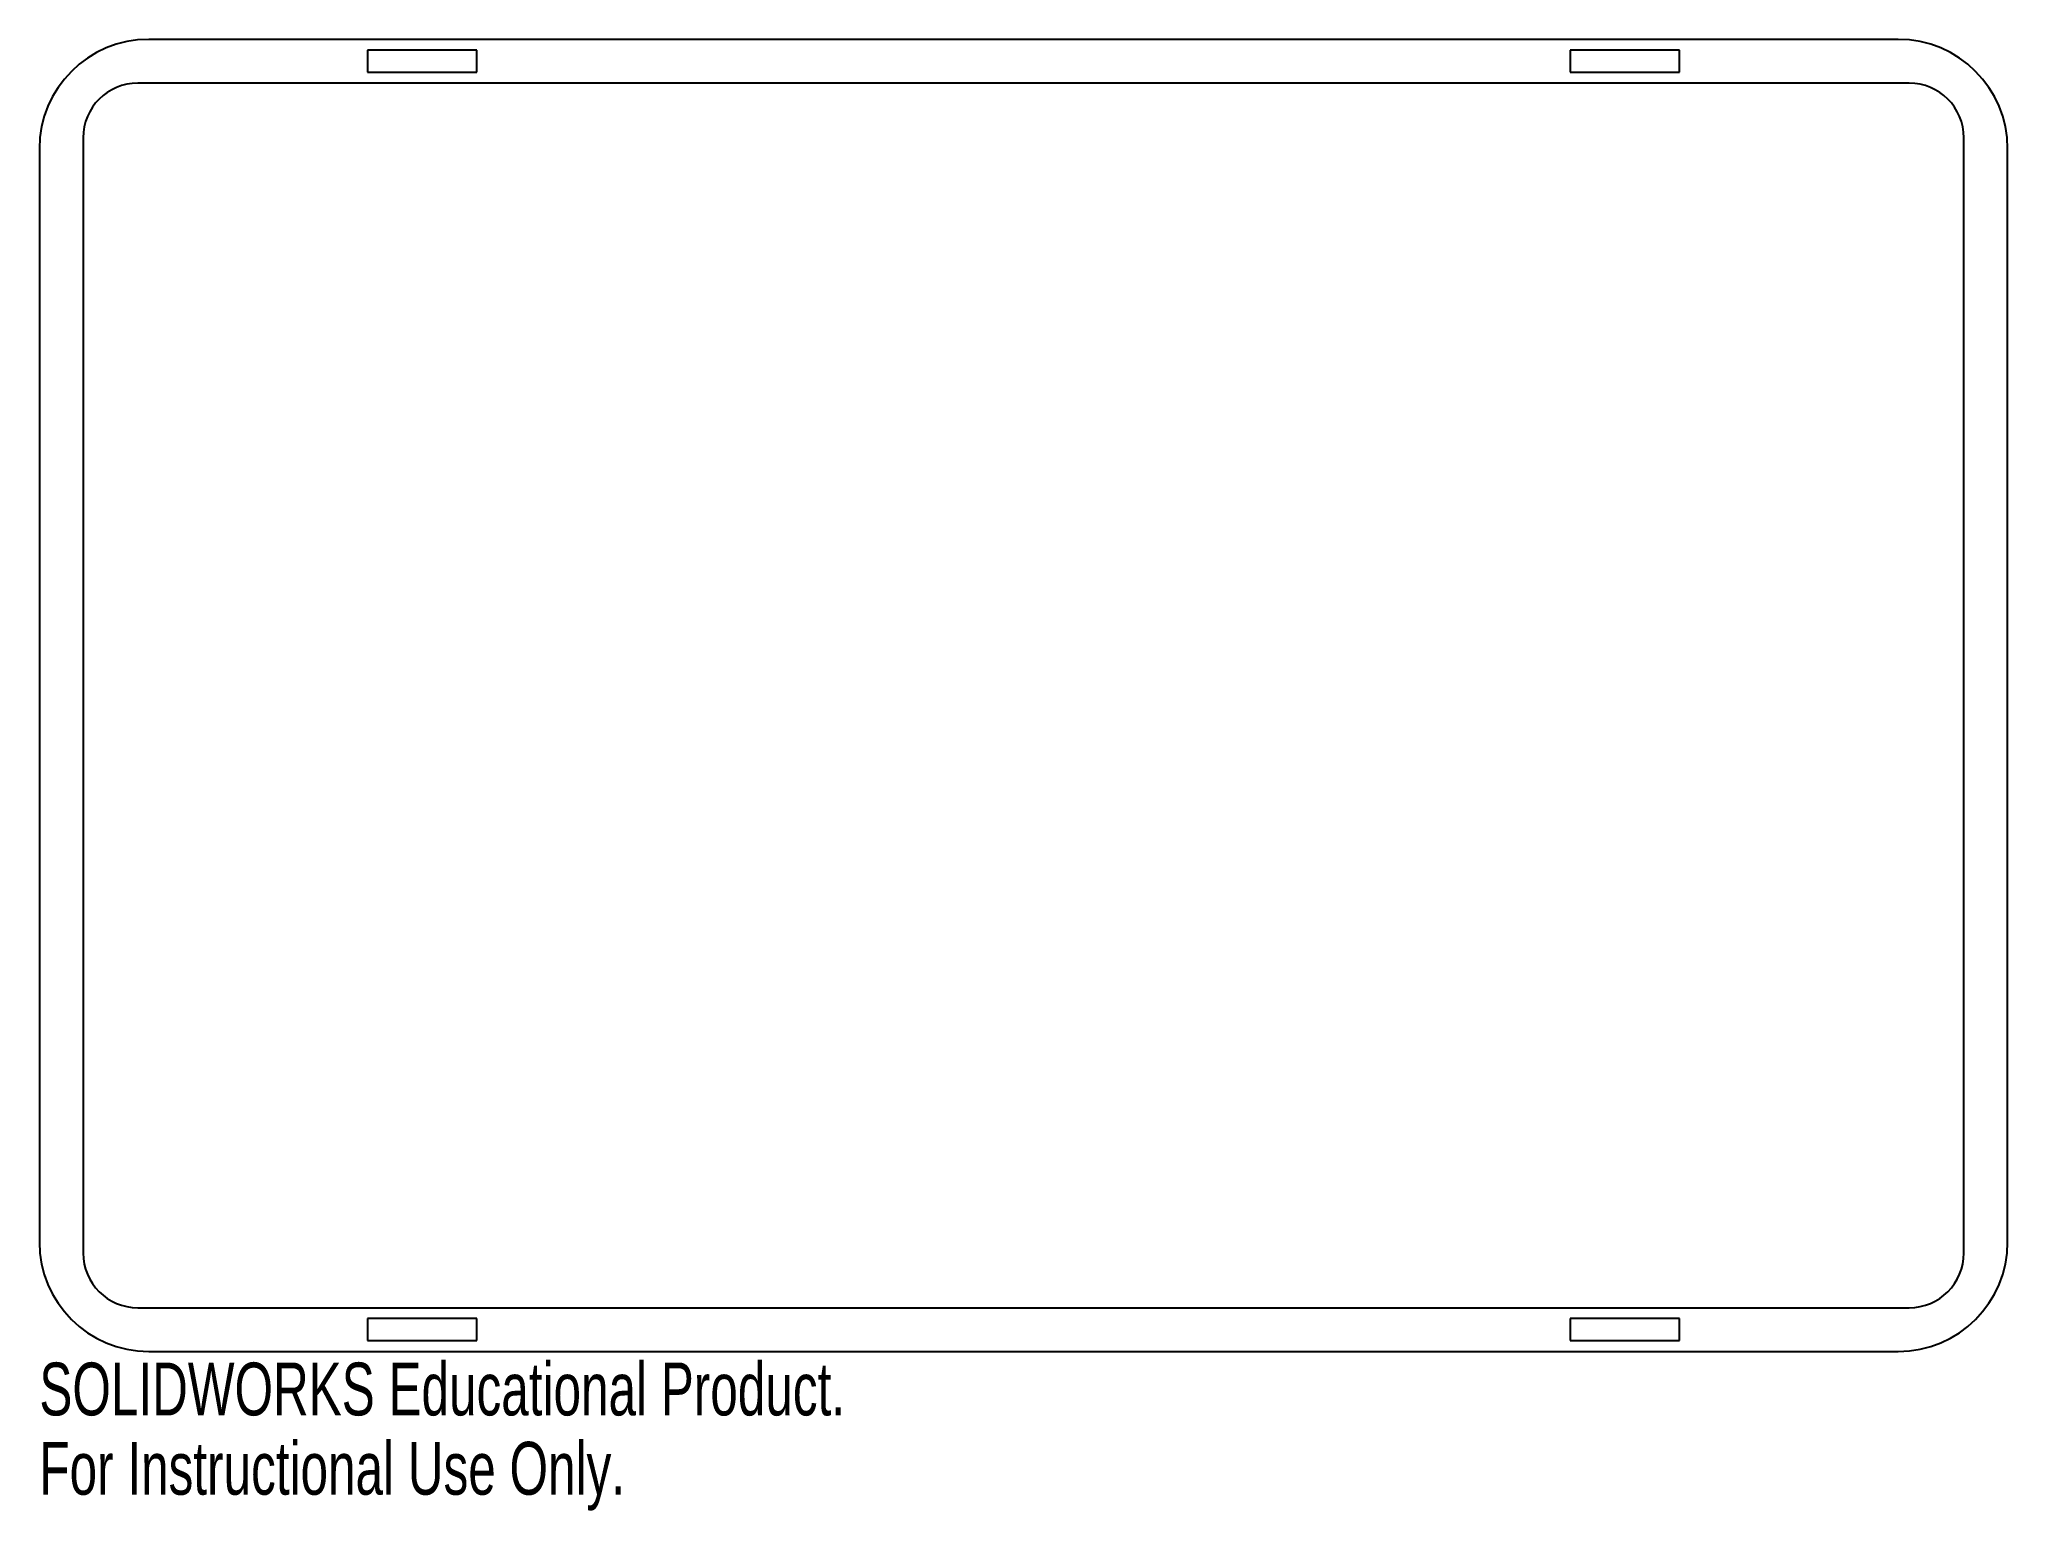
# Model space of a CAD drawing. Header units: millimetres. Extents: x -90 to 90, y -75 to 60.
import ezdxf

# ---------------------------------------------------------------- set-up
doc = ezdxf.new("R2010")
doc.units = ezdxf.units.MM
doc.styles.add('SLDTEXTSTYLE0', font='TXT', dxfattribs={"width": 0.7})

msp = doc.modelspace()

# ---------------------------------------------------------------- linework, layer by layer
at = {"color": 7, "linetype": 'Continuous', "lineweight": 25}
for p, q in [((80, 60), (-80, 60)), ((-50, 59), (-60, 59)), ((-60, 59), (-60, 57)), ((-50, 57), (-50, 59)), ((60, 59), (50, 59)), ((50, 59), (50, 57)), ((60, 57), (60, 59)), ((81, 56), (-81, 56)), ((-60, 57), (-50, 57)), ((50, 57), (60, 57)), ((-86, 51), (-86, -51)), ((86, -51), (86, 51)), ((-90, 50), (-90, -50)), ((90, -50), (90, 50)), ((-81, -56), (81, -56)), ((-50, -57), (-60, -57)), ((-60, -57), (-60, -59)), ((-50, -59), (-50, -57)), ((60, -57), (50, -57)), ((50, -57), (50, -59)), ((60, -59), (60, -57)), ((-60, -59), (-50, -59)), ((50, -59), (60, -59)), ((-80, -60), (80, -60))]:
    msp.add_line(p, q, dxfattribs=at)
for centre, radius, start, end in [((-80, 50), 10, 90, 180), ((80, 50), 10, 0, 90), ((-81, 51), 5, 90, 180), ((81, 51), 5, 0, 90), ((-80, -50), 10, 180, 270), ((80, -50), 10, 270, 0), ((-81, -51), 5, 180, 270), ((81, -51), 5, 270, 0)]:
    msp.add_arc(centre, radius, start, end, dxfattribs=at)

# ---------------------------------------------------------------- texts
at = {"color": 7, "linetype": 'Continuous', "char_height": 4.8336, "attachment_point": 1, "style": 'SLDTEXTSTYLE0'}
for s, insert in [('SOLIDWORKS Educational Product.', (-90, -61.02)), ('For Instructional Use Only.', (-90, -68.27))]:
    msp.add_mtext(s, dxfattribs=dict(at, insert=insert))

doc.saveas('drawing.dxf')
